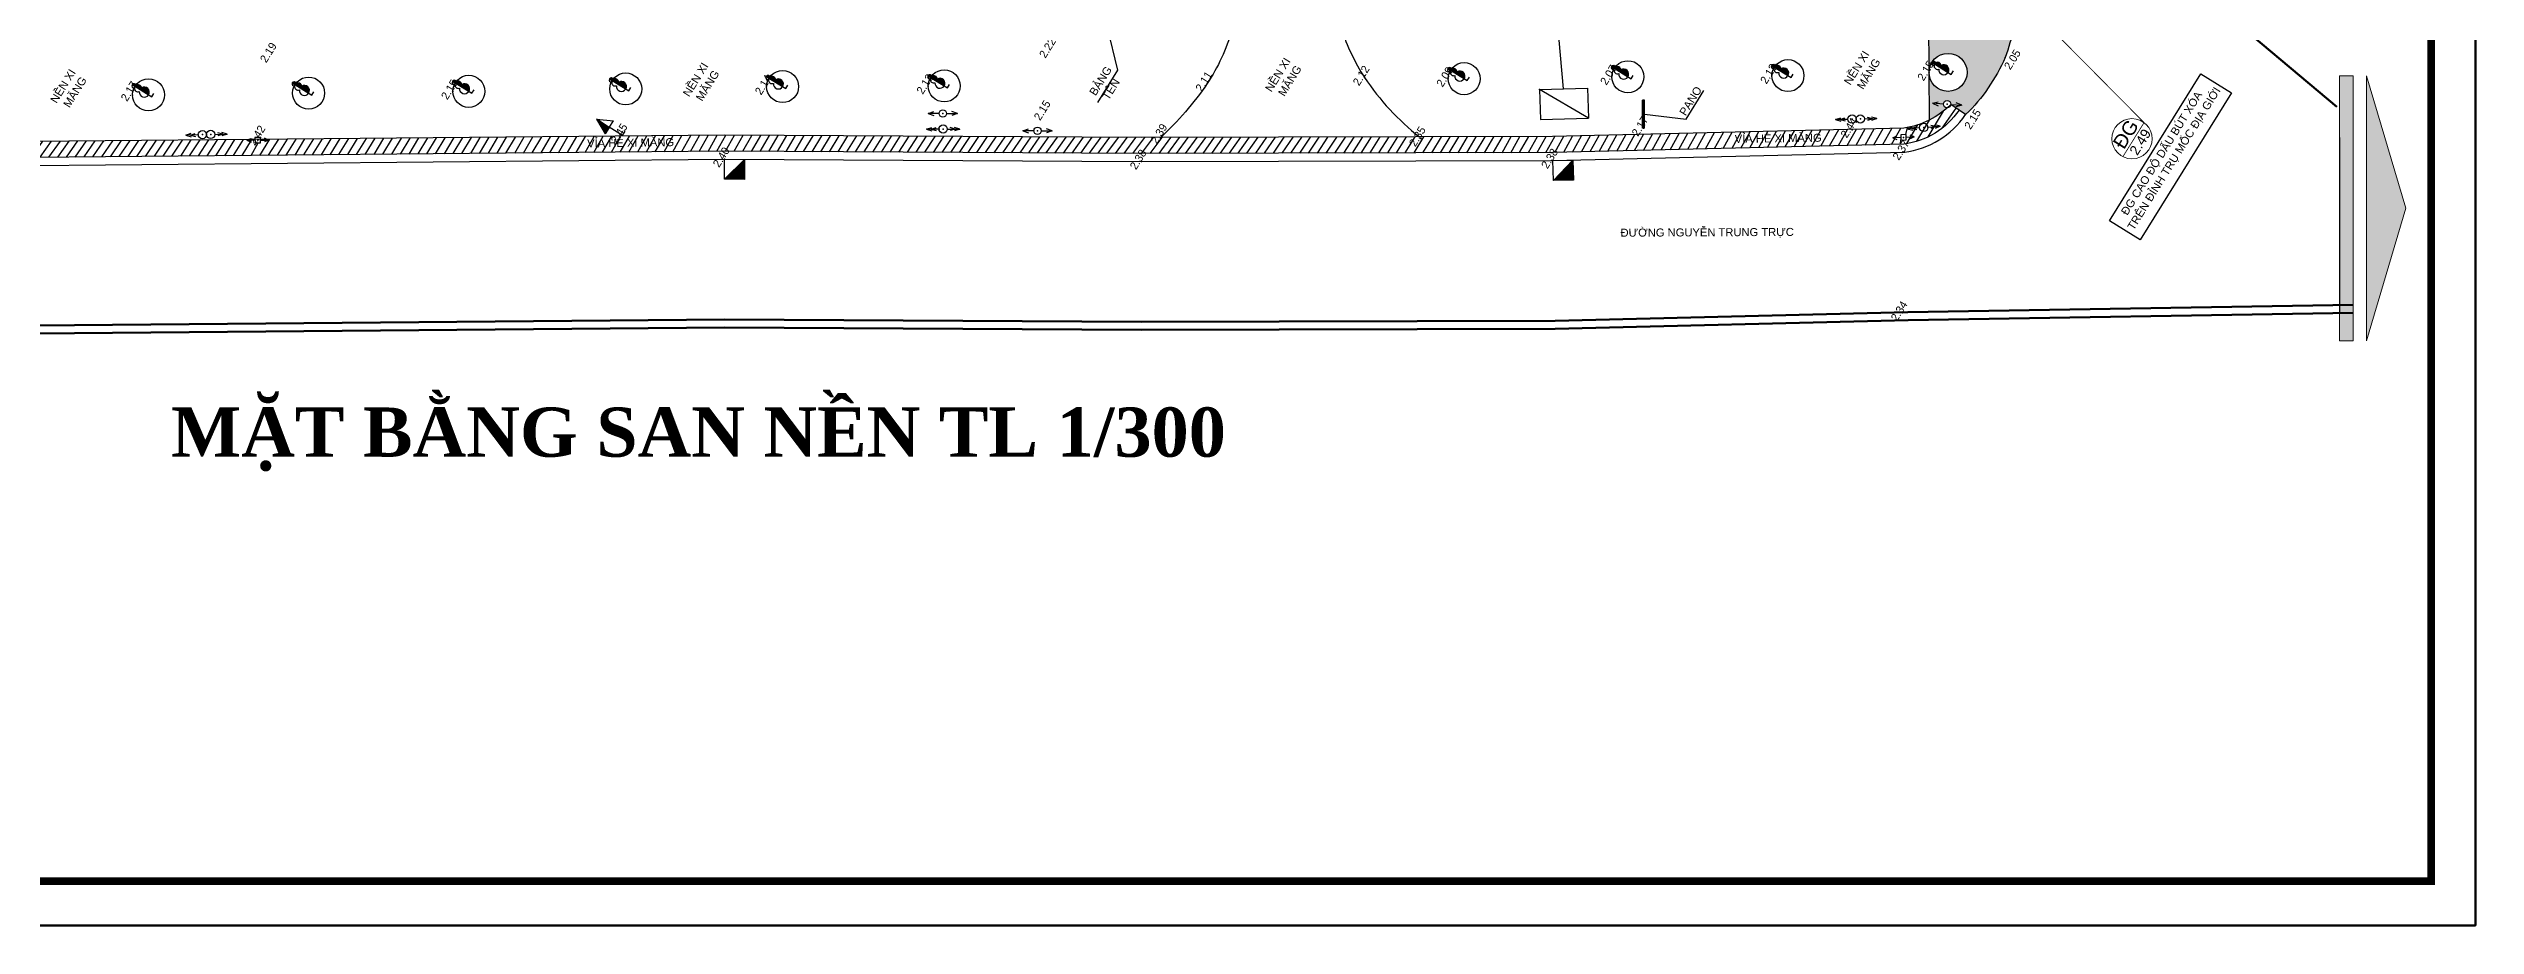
# Model space of a CAD drawing. Header units: millimetres. Extents: x -235021 to 808813, y -1893235 to 860440.
# Drawn here: x 15458 to 136796, y -1885277 to -1841481 of the extents above; entities that cross this region are included whole.
import ezdxf
from ezdxf.enums import TextEntityAlignment as Align

# ---------------------------------------------------------------- set-up
doc = ezdxf.new("R2010")
doc.units = ezdxf.units.MM
doc.header["$LTSCALE"] = 100
doc.linetypes.add('HIDDEN', pattern=[0.375, 0.25, -0.125])
doc.layers.get('0').update_dxf_attribs({"lineweight": 9})
for name, color, linetype in [('BO VIA', 3, 'Continuous'), ('CAODO', 7, 'Continuous'), ('CHU', 2, 'Continuous'), ('CÐCOC', 1, 'Continuous'), ('KYHIEUCOC', 5, 'Continuous'), ('LE DUONG', 1, 'Continuous'), ('Nét thấy', 7, 'Continuous'), ('TENCOC', 1, 'Continuous')]:
    doc.layers.add(name, color=color, linetype=linetype)
for name, color, linetype, lineweight in [('CAYCO', 3, 'Continuous', 5), ('diem', 2, 'Continuous', 0), ('THEP CHIU LUC', 1, 'Continuous', 50)]:
    doc.layers.add(name, color=color, linetype=linetype, lineweight=lineweight)
doc.styles.add('CDMAYCOC', font='', dxfattribs={"height": 0.098425196850394})
doc.styles.add('GHICHU', font='', dxfattribs={"height": 2})
doc.styles.add('GHICHU2', font='', dxfattribs={"height": 2})
doc.styles.add('MB', font='')
doc.styles.add('TENMAYCOC', font='', dxfattribs={"height": 3.5})
doc.styles.get('CDMAYCOC').set_extended_font_data('VNI-Helve')
doc.styles.get('GHICHU').set_extended_font_data('VNI-Helve-Condense')
doc.styles.get('GHICHU2').set_extended_font_data('VNI-Helve-Condense')
doc.styles.get('MB').set_extended_font_data('VNI-Helve-Condense')
doc.styles.get('TENMAYCOC').set_extended_font_data('VNI-Helve')
doc.dimstyles.get("Standard").update_dxf_attribs({"dimtxt": 0.18, "dimasz": 0.18, "dimexe": 0.18, "dimexo": 0.0625, "dimgap": 0.09, "dimtad": 0, "dimtih": 1, "dimtoh": 1, "dimdec": 4, "dimzin": 0, "dimdsep": 46, "dimtxsty": 'Standard', "dimcen": 0.09, "dimadec": 0, "dimazin": 0, "dimtfac": 1, "dimtdec": 4, "dimtofl": 0, "dimtmove": 0, "dimatfit": 3, "dimfxl": 1, "dimtolj": 1, "dimtzin": 0, "dimarcsym": 0})

# ---------------------------------------------------------------- blocks, each defined once
blk = doc.blocks.new('DVHTHE')
for p, q in [((-1.404132919655581, 0.0009022622144669867), (-0.8739236121165561, 0.2357649939234818)), ((-0.3541329196555694, 0.0009022622144669867), (-1.404132919655581, 0.0009022622144669867)), ((-1.404132919655581, 0.0009022622144669867), (-0.8739236121165561, -0.2339604694945479)), ((0.3458670803444193, 0.0009022622144669867), (1.395867080344431, 0.0009022622144669867)), ((1.395867080344431, 0.0009022622144669867), (0.8656577728053776, 0.2357649939234818)), ((1.395867080344431, 0.0009022622144669867), (0.8656577728053776, -0.2339604694945479))]:
    blk.add_line(p, q)
blk.add_lwpolyline([(-0.3541329196555694, -0.3490977377855273), (0.3458670803444193, -0.3490977377855273), (0.3458670803444193, 0.3509022622144755), (-0.3541329196555694, 0.3509022622144755)], close=True)
blk.add_point((0, 0))
blk = doc.blocks.new('DTTTHE')
for p, q in [((-1.799869686285348, -0.01082891321929935), (-1.21730334590228, 0.1734619063078213)), ((-1.30502391270764, -0.01082891321929935), (-0.768955886871737, 0.1539952232540003)), ((1.305023912707668, -0.01082891321929935), (0.7689558868717654, 0.1539952232540003)), ((1.799869686285348, -0.01082891321929935), (1.21730334590228, 0.1734619063078213)), ((-1.799869686285348, -0.01082891321929935), (-1.21730334590228, -0.1951197327464058)), ((-0.4498696862853535, -0.01082891321929935), (-1.799869686285348, -0.01082891321929935)), ((-1.30502391270764, -0.01082891321929935), (-0.768955886871737, -0.1756530496925848)), ((0.4498696862853535, -0.01082891321929935), (1.799869686285348, -0.01082891321929935)), ((1.305023912707668, -0.01082891321929935), (0.7689558868717654, -0.1756530496925848)), ((1.799869686285348, -0.01082891321929935), (1.21730334590228, -0.1951197327464058))]:
    blk.add_line(p, q)
blk.add_circle((0, 0), 0.4499999999999993)
blk.add_point((0, 0))
blk = doc.blocks.new('DTHTHE')
for p, q in [((-1.59996547320236, -0.005255496742236687), (-0.966911243292401, 0.2101706654078157)), ((1.59996547320236, -0.005255496742236687), (0.9669112432923725, 0.2101706654078157)), ((-0.3999654732023714, -0.005255496742236687), (-1.59996547320236, -0.005255496742236687)), ((-1.59996547320236, -0.005255496742236687), (-0.966911243292401, -0.2206816588922749)), ((0.399965473202343, -0.005255496742236687), (1.59996547320236, -0.005255496742236687)), ((1.59996547320236, -0.005255496742236687), (0.9669112432923725, -0.2206816588922749))]:
    blk.add_line(p, q)
blk.add_circle((0, 0), 0.3999999999999986)
blk.add_point((0, 0))
blk = doc.blocks.new('DDTT1')
for p, q in [((-1.799869686248712, -0.01082891318947077), (-1.217303345911205, 0.1734619063790888)), ((-1.305023912689649, -0.01082891318947077), (-0.7689558868296444, 0.1539952233433723)), ((2.204763285233639, -0.01082891318947077), (1.668695259373635, 0.1539952233433723)), ((2.699609058792703, -0.01082891318947077), (2.117042718455195, 0.1734619063790888)), ((-1.799869686248712, -0.01082891318947077), (-1.217303345911205, -0.1951197327580303)), ((-0.4498696862719953, -0.01082891318947077), (-1.799869686248712, -0.01082891318947077)), ((-1.305023912689649, -0.01082891318947077), (-0.7689558868296444, -0.1756530497223139)), ((1.349609058815986, -0.01082891318947077), (2.699609058792703, -0.01082891318947077)), ((2.204763285233639, -0.01082891318947077), (1.668695259373635, -0.1756530497223139)), ((2.699609058792703, -0.01082891318947077), (2.117042718455195, -0.1951197327580303))]:
    blk.add_line(p, q)
for centre in [(0, 0), (0.8997393725439906, 0)]:
    blk.add_circle(centre, 0.4499999999999993)
for p in [(0, 0), (0.8997393725439906, 0)]:
    blk.add_point(p)
blk = doc.blocks.new('BBTGIAC')
blk.add_hatch(color=256).paths.add_polyline_path([(2.775557561562891e-17, 3.199999999999989), (-0.8000000000000113, 1.617909971268091), (0, 1.617909971268091)])
for p, q in [((0, 3.199999999999989), (-0.8000000000000114, 1.617909971268091)), ((0, 1.617909971268091), (0, 3.199999999999989)), ((0, 3.199999999999989), (0.799999999999983, 1.617909971268091)), ((0, 1.617909971268091), (-0.8000000000000114, 1.617909971268091)), ((0, 1.617909971268091), (0.799999999999983, 1.617909971268091)), ((0, 0), (0.00193128304525203, 1.617909971268091)), ((0, 0), (0.533385029538465, 0))]:
    blk.add_line(p, q)
blk = doc.blocks.new('CAYDL')
at = {"linetype": 'Continuous'}
blk.add_hatch(color=256, dxfattribs=at).paths.add_polyline_path([(0.2730896669155642, 1.660251213043928, 0.5693726601521445), (0.1762234897171492, 2.41734217087509, 0.684834325308665), (0, 2.871893779935299), (0, 0.469883415720855, 0.7965622496287439)])
for p, q in [((0, 2.87150458983167), (0, 0)), ((0, 0), (0.4967282140305826, 0))]:
    blk.add_line(p, q, dxfattribs=at)
for centre, radius, start, end in [((0, 1.09639291237982), 0.6265094966589649, 115.841984444443, 64.15801555555699), ((0, 2.010052954237), 0.4437783504383233, 113.3968845450581, 232.0208978191353), ((0, 2.610458247764701), 0.2614355321705987, 312.3812719101817, 227.6187280898183), ((0, 2.010052954237), 0.4437783504383233, 307.9791021808647, 66.60311545494193)]:
    blk.add_arc(centre, radius, start, end, dxfattribs=at)

msp = doc.modelspace()

# ---------------------------------------------------------------- hatches: boundary and pattern name
at = {"layer": 'BO VIA'}
h = msp.add_hatch(dxfattribs=at)
h.set_pattern_fill('ANGLE', color=253, scale=3000, angle=58.11958264428029)
h.set_pattern_definition([(58.11958264428029, (673103533.7144846, -1089408393.103788), (-700.5506050529251, 435.7222162800294), [599.9999999999998, -224.9999999999999]), (148.1195826442803, (673103533.7144846, -1089408393.103788), (-435.7222162800294, -700.5506050529251), [600, -224.9999999999999])])
edge = h.paths.add_edge_path()
edge.add_ellipse((78118.0283024889, -1809641.64706386), major_axis=(-116.9150775592063, -142.4946561534178), ratio=0.9999999998309419, start_angle=270.8416473992316, end_angle=327.94754514916787, ccw=False)
edge.add_ellipse((78118.0283024889, -1809641.64706386), major_axis=(-116.9150775592063, -142.4946561534178), ratio=0.9999999998309419, start_angle=449.3360151655633, end_angle=630.8416473992315, ccw=False)
edge.add_ellipse((78118.0283024889, -1809641.64706386), major_axis=(-116.9150775592063, -142.4946561534178), ratio=0.9999999998309419, start_angle=392.42743382617056, end_angle=449.3360151655633, ccw=False)
edge.add_line((78095.75369749247, -1809824.616198858), (87813.59291035181, -1817744.916265305))
edge.add_line((87813.59291035176, -1817744.916265305), (101878.2782400907, -1829343.822617715))
edge.add_line((101878.2782400908, -1829343.822617715), (111478.0306124623, -1837249.461895477))
edge.add_arc((108963.501328087, -1838786.170623122), 2946.91893943473, 333.1411048262636, 391.43042734614085, ccw=False)
edge.add_line((111592.5122023477, -1840117.573288966), (109458.5511911215, -1840134.012311684))
edge.add_line((109458.5511911214, -1840134.012311684), (109478.0468944804, -1842664.763166147))
edge.add_arc((110428.0380485822, -1842668.862815936), 949.9999999999999, 58.119582644280285, 179.7527438321559, ccw=False)
edge.add_arc((110428.0380485822, -1842668.862815936), 949.9999999999999, -121.88041735571971, 58.119582644280285, ccw=False)
edge.add_arc((110428.0380485822, -1842668.862815936), 950, 181.1299976858469, 238.11958264428029, ccw=False)
edge.add_line((109478.2228006789, -1842687.597672499), (109496.4567400097, -1845054.558058175))
edge.add_arc((107682.7560607948, -1841458.032514758), 4027.965508570981, 296.7614646017494, 312.1526242315477)
edge.add_ellipse((110378.6654794166, -1844260.028281289), major_axis=(12.09589587099311, 183.92267858001), ratio=0.9999999998794763, start_angle=90.79088514240078, end_angle=186.029302811043, ccw=False)
edge.add_ellipse((110378.6654794166, -1844260.028281289), major_axis=(12.09589587099311, 183.92267858001), ratio=0.9999999998794763, start_angle=269.2852528467183, end_angle=450.79088514240084, ccw=False)
edge.add_line((110562.422958683, -1844274.417554859), (110976.0442788842, -1844555.339970842))
edge.add_line((110976.0442788841, -1844555.339970842), (111306.9413347626, -1844780.077903474))
edge.add_arc((105097.3026795034, -1838381.540538329), 8916.327306803116, 314.141645142631, 336.6151139657968)
edge.add_arc((104238.1101025786, -1838513.508121835), 9663.623554709506, 339.3562316585992, 357.6027057871033)
edge.add_line((113893.2761173274, -1838917.722711843), (113664.9152253555, -1838815.981357674))
edge.add_line((113664.9152253557, -1838815.981357674), (113787.0048504061, -1838541.948287584))
edge.add_line((113787.004850406, -1838541.948287584), (113919.084940633, -1838600.793771667))
edge.add_arc((109874.7954182386, -1838430.966019714), 4047.853654256995, 357.5954490595766, 363.5703272863539)
edge.add_line((113914.7926457732, -1838178.891412118), (113784.0154171214, -1838073.120082231))
edge.add_line((113784.0154171212, -1838073.120082231), (113892.6217939368, -1837938.837559832))
edge.add_arc((109874.7954182388, -1838430.966019713), 4047.853654256995, 366.9831609235235, 384.6032535424177)
edge.add_arc((110665.8532552312, -1838216.236568046), 3241.99012596033, 386.9740301665834, 413.3767011524277)
edge.add_line((112599.8666296818, -1835614.296475678), (91181.59570243553, -1817968.438506021))
edge.add_line((91181.59570243565, -1817968.438506021), (69975.58949549176, -1800638.315692018))
edge.add_line((69975.58949549153, -1800638.315692018), (48863.34536129289, -1783140.402313073))
edge.add_arc((47266.89901447488, -1785408.459090559), 2773.575757784301, 414.8589413418236, 493.4565524034857)
edge.add_line((45359.22161579767, -1783395.131142423), (33176.57055122574, -1795952.073088498))
edge.add_line((33176.57055122574, -1795952.073088498), (33826.6329095207, -1796713.219546285))
edge.add_line((33826.63290952082, -1796713.219546285), (34034.5740149999, -1796496.977791304))
edge.add_line((34034.57401499973, -1796496.977791304), (44549.44420964515, -1785562.372142544))
edge.add_arc((48145.22347655991, -1789222.001826428), 5130.547530189417, 102.98306509463441, 134.4957879012935, ccw=False)
edge.add_line((46992.57901973842, -1784222.608991724), (68763.21519158321, -1802218.346561195))
edge.add_line((68763.21519158321, -1802218.346561195), (77943.31419200549, -1809700.373906))
edge = h.paths.add_edge_path(flags=16)
edge.add_ellipse((54966.57159615826, -1790134.043432083), major_axis=(-145.1193363896164, 113.6408404176952), ratio=0.9999999999262095, start_angle=360.78430059050834, end_angle=719.2786712369104, ccw=False)
edge.add_ellipse((54676.23313166766, -1789906.940885672), major_axis=(-145.5612534094544, 113.0742407047444), ratio=0.9999999999249859, start_angle=180.5609369931065, end_angle=539.0553076395087, ccw=False)
edge.add_line((54529.65565057431, -1789795.362667235), (54529.46298563544, -1789795.211964853))
edge.add_ellipse((54676.23313166766, -1789906.940885672), major_axis=(-145.5612534094544, 113.0742407047444), ratio=0.9999999999249859, start_angle=180.5609369931065, end_angle=539.0553076395087, ccw=False)
edge.add_ellipse((54966.57159615826, -1790134.043432083), major_axis=(-145.1193363896164, 113.6408404176952), ratio=0.9999999999262095, start_angle=360.78430059050834, end_angle=719.2786712369104, ccw=False)
edge.add_line((55110.35764276638, -1790249.587364482), (55110.16497782752, -1790249.4366621))
edge = h.paths.add_edge_path(flags=16)
edge.add_ellipse((102833.6238532595, -1829641.651242998), major_axis=(-145.5612534094544, 113.0742407047444), ratio=0.9999999999249859, start_angle=180.5609369931065, end_angle=539.0553076395087, ccw=False)
edge.add_ellipse((103123.9623177501, -1829868.753789408), major_axis=(-145.1193363896164, 113.6408404176952), ratio=0.9999999999262095, start_angle=360.78430059050834, end_angle=719.2786712369104, ccw=False)
edge.add_line((103267.7483643583, -1829984.297721809), (103267.5556994194, -1829984.147019426))
edge.add_ellipse((103123.9623177501, -1829868.753789408), major_axis=(-145.1193363896164, 113.6408404176952), ratio=0.9999999999262095, start_angle=360.78430059050834, end_angle=719.2786712369104, ccw=False)
edge.add_ellipse((102833.6238532595, -1829641.651242998), major_axis=(-145.5612534094544, 113.0742407047444), ratio=0.9999999999249859, start_angle=180.5609369931065, end_angle=539.0553076395087, ccw=False)
edge.add_line((102687.046372166, -1829530.073024561), (102686.8537072273, -1829529.922322179))
h.paths.add_polyline_path([(76713.67982031853, -1807928.086250277), (73809.87450749596, -1805567.653518701), (74307.94904815807, -1804954.92201485), (77211.75436098065, -1807315.354746426)], flags=24)
h.paths.add_polyline_path([(110917.3535339754, -1836021.645268128), (108013.5482211528, -1833661.212536552), (108511.6227618151, -1833048.481032701), (111415.4280746377, -1835408.913764277)], flags=24)
h.paths.add_polyline_path([(38138.4947488574, -1790946.324806251), (40746.68649650813, -1788262.845016396), (41312.92714629608, -1788813.199148201), (38704.73539864511, -1791496.678938056)], flags=24)
h = msp.add_hatch(dxfattribs=at)
h.set_pattern_fill('ANSI31', color=253, scale=3000, angle=391.1195826442803)
h.set_pattern_definition([(76.11958264428031, (673103533.7144846, -1089408393.103788), (-364.0494489033374, 89.9610957757648), [])])
edge = h.paths.add_edge_path()
edge.add_line((-9256.293191919976, -1831095.549361533), (-12325.41400379018, -1834596.746648603))
edge.add_line((-12325.4140037903, -1834596.746648603), (-15676.33275449125, -1838901.29686034))
edge.add_arc((19590.18073538487, -1866967.171703485), 45071.28026185529, 141.4864465059279, 146.706780537416)
edge.add_line((-18083.65523924277, -1842226.468653661), (-20559.43960201152, -1847064.728339613))
edge.add_line((-20559.43960201152, -1847064.728339613), (-20267.99297463929, -1846790.759612581))
edge.add_line((-20267.99297463911, -1846790.759612581), (-18909.67331985245, -1846694.497183565))
edge.add_line((-18909.67331985262, -1846694.497183565), (-18837.8738340041, -1846554.184253623))
edge.add_ellipse((-18744.3814632764, -1846369.09685208), major_axis=(-207.3593434136434, 0.5218297957807738), ratio=0.9999999998117978, start_angle=361.3992009683679, end_angle=423.3446813864714, ccw=False)
edge.add_ellipse((-18744.3814632764, -1846369.09685208), major_axis=(-207.3593434136434, 0.5218297957807738), ratio=0.9999999998117978, start_angle=242.7451610644306, end_angle=361.3992009683679, ccw=False)
edge.add_line((-18648.95756474946, -1846184.997832027), (-18183.41997292574, -1845275.228872889))
edge.add_line((-18183.41997292562, -1845275.228872889), (-18658.70288560388, -1845291.993733929))
edge.add_ellipse((-18842.87095533888, -1845296.0667354), major_axis=(-184.1951078374121, -6.784147738797623), ratio=0.9999999997229589, start_angle=0, end_angle=360)
edge.add_line((-19026.86828558234, -1845304.980192321), (-19027.11376569961, -1845304.988851248))
edge.add_ellipse((-18842.87095533888, -1845296.0667354), major_axis=(-184.1951078374121, -6.784147738797623), ratio=0.9999999997229589, start_angle=0, end_angle=360)
edge.add_line((-18658.45740548655, -1845291.985075002), (-18183.4199729258, -1845275.228872889))
edge.add_line((-18183.41997292562, -1845275.228872889), (-16958.64685321721, -1842881.736734194))
edge.add_arc((37119.00247167941, -1879090.729317412), 65080.59081168487, 143.3270375618355, 146.194760610243, ccw=False)
edge.add_ellipse((-14900.4808375318, -1840265.93995415), major_axis=(-109.2012918603117, -148.4888556468721), ratio=0.9999999999664395, start_angle=246.79225811455092, end_angle=292.39885665389977, ccw=False)
edge.add_arc((37119.00247169525, -1879090.72931739), 65080.59081168488, 142.8472948593129, 143.2012544449817, ccw=False)
edge.add_line((-14752.09710031439, -1839785.865374252), (-11156.37282279925, -1835553.49725223))
edge.add_line((-11156.3728227992, -1835553.49725223), (-8151.425425704685, -1832032.405924241))
edge.add_line((-8151.425425704743, -1832032.405924241), (-3186.049876228441, -1826499.186006999))
edge.add_line((-3186.049876228382, -1826499.186006999), (10328.08046192519, -1812004.097280026))
edge.add_line((10328.08046192519, -1812004.097280026), (23769.65557473438, -1797777.134902586))
edge.add_arc((29953.09984416194, -1803901.829880941), 8703.267869656875, 114.82169931055569, 135.2734825140271, ccw=False)
edge.add_arc((25223.071499351, -1799626.796584252), 3780.692423209725, 73.45798459711887, 131.0457519065388)
edge.add_line((22740.43644936295, -1796775.453320545), (9273.23175684968, -1810964.099583434))
edge.add_line((9273.231756849738, -1810964.099583434), (-4149.892492289597, -1825388.605793079))
edge.add_line((-4149.892492289597, -1825388.605793079), (-9256.293191919918, -1831095.549361532))
h.paths.add_polyline_path([(16923.82986597676, -1803338.315210049), (20013.51801975124, -1800053.334704111), (20529.08187698742, -1800538.248249059), (17439.39372321317, -1803823.228754996)], flags=24)
h.paths.add_polyline_path([(-14962.20131985255, -1838495.153983402), (-12198.84709464194, -1834931.287650615), (-11639.51328127965, -1835364.984459678), (-14402.8675064905, -1838928.850792465)], flags=24)
h = msp.add_hatch(dxfattribs=at)
h.set_pattern_fill('ANSI31', color=253, scale=3000, angle=374.208846982239)
h.set_pattern_definition([(59.20884698223896, (673103533.7144846, -1089408393.103788), (-322.1396065130434, 191.9663353706102), [])])
h.paths.add_polyline_path([(26364.83850611845, -1846011.996303784), (26452.56899077335, -1846049.757880029), (26049.39133415726, -1846054.002505054), (26050.80620892817, -1846188.395057569), (25782.02110415843, -1846191.224807134), (25780.60622926481, -1846056.832254818), (25377.42857179657, -1846061.07687945), (25467.57762764866, -1846020.003620353), (12805.68872671906, -1846133.000584349), (3457.069010220293, -1846256.490437874), (-18735.02647687675, -1846682.120178349), (-20267.99297463911, -1846790.75961258, 0.201203303928724), (-18716.94081378909, -1847481.920432654), (3468.829309349938, -1847056.412020924), (12814.54152050457, -1846932.953428002), (49256.67306802404, -1846607.7373342), (70104.32706340944, -1846721.913419337), (90664.70359851193, -1846675.364754456), (108212.1624148731, -1846250.949513118, 0.2151837874750818), (110976.0442788841, -1844555.339970842), (110562.422958823, -1844274.417554954, -0.3801437467034606), (110385.9551952063, -1844444.204073507, -0.1519292181262508), (108215.2899851155, -1845450.639902954), (90658.50454767962, -1845875.280715413), (70105.6102249113, -1845921.908443596), (49255.29410752474, -1845807.717788554)])
h.paths.add_polyline_path([(108060.6600114909, -1845788.088977569), (108329.2253191183, -1845776.858851765), (108340.4554448468, -1846045.424159072), (108071.8901373426, -1846056.654284677)], flags=16)
h.paths.add_polyline_path([(42283.93555224017, -1845915.026340573), (46793.19531181507, -1845853.008334448), (46802.92877678276, -1846560.717665037), (42293.66901720787, -1846622.735671162)], flags=24)
h.paths.add_polyline_path([(-13761.46286711254, -1846602.695509177), (-9252.277627672942, -1846535.477300151), (-9241.72801278712, -1847243.174935176), (-13750.91325222648, -1847310.393144202)], flags=24)
h.paths.add_polyline_path([(99658.34220071771, -1845693.269132096), (104167.6019602926, -1845631.251125971), (104177.3354252601, -1846338.96045656), (99668.0756656854, -1846400.978462685)], flags=24)
h = msp.add_hatch(color=253, dxfattribs=at)
h.dxf.hatch_style = 1
h.paths.add_polyline_path([(49251.88594108383, -1848007.732113925), (50251.87094393285, -1848013.208718594), (50257.34754924342, -1847013.223715595)])
h = msp.add_hatch(color=253, dxfattribs=at)
h.dxf.hatch_style = 1
h.paths.add_polyline_path([(90698.55508229119, -1848074.955435786), (91698.26271188661, -1848050.775800272), (91674.08307685336, -1847051.068170564)])
at = {"layer": 'CAYCO'}
for points in [[(130676.5834503355, -1842838.536944349), (130002.9853643503, -1842838.536944349), (130002.9853643503, -1856081.682456848), (130676.5834503355, -1856081.682456848)], [(131350.1815363208, -1842838.536944349), (131350.1815363208, -1856081.682456848), (133319.95392615, -1849460.109700599)]]:
    msp.add_hatch(color=253, dxfattribs=at).paths.add_polyline_path(points)

# ---------------------------------------------------------------- linework, layer by layer
msp.add_circle((119624.0117640719, -1845984.21141826), 1005.725084939122)
at = {"layer": 'BO VIA', "color": 253}
for p, q in [((109496.4567400106, -1845054.558058263), (109458.5511911214, -1840134.012311687)), ((90007.41129932232, -1843521.991155104), (92406.70961101312, -1843463.960030391)), ((92442.9790640269, -1844963.521475309), (90007.41129932232, -1843521.991155104)), ((90007.41129932232, -1843521.991155104), (90043.68075233564, -1845021.552600022)), ((92406.70961101312, -1843463.960030391), (92442.9790640269, -1844963.521475309)), ((95249.82202485768, -1844060.505500895), (95149.82255760516, -1844060.179117477)), ((90043.68075233564, -1845021.552600022), (92442.9790640269, -1844963.521475309)), ((95245.2526565402, -1845460.498044061), (95145.25318928767, -1845460.171660643)), ((49251.88594108383, -1848007.732113925), (50257.34754924342, -1847013.223715595)), ((90698.55508229142, -1848074.955435786), (91674.08307685336, -1847051.068170564))]:
    msp.add_line(p, q, dxfattribs=at)
for points in [[(33826.63290952082, -1796713.219546285), (33176.57055122574, -1795952.073088498), (45359.22161579767, -1783395.131142423, -0.3570558508102576), (48863.34536129289, -1783140.402313073), (69975.58949549875, -1800638.315692024), (91181.59570242144, -1817968.43850601), (112599.8666296818, -1835614.296475678, -0.1157157580870133), (113555.1544336384, -1836745.713301559, -0.1383604153416163), (113893.2761173274, -1838917.722711843, -0.07978390637419396), (113281.2371262101, -1841920.482416074, -0.09837451761560369), (111306.9413347627, -1844780.077903474, -14.3619057665111)], [(74613.25289004442, -1840564.457745019, -0.0784002321237498), (73388.39496312948, -1843224.868250807, -0.05756999641034414), (71053.9359033702, -1845919.757009242)], [(80093.59684974799, -1840483.710710495, 0.06392809012452218), (81253.7004974492, -1842931.689372042, 0.07961593706260273), (84002.7455177608, -1845890.38044059)], [(110976.0442788841, -1844555.339970842), (110562.422958823, -1844274.417554954, -0.1675186582883499), (108215.2899858929, -1845450.639903026), (108215.2899847949, -1845450.639903028), (90658.50456240663, -1845875.280723476), (70105.61024051585, -1845921.908446721), (49255.29410750658, -1845807.717785939), (12805.68868176878, -1846133.000580794), (3457.06900200207, -1846256.490443592), (-18735.02647693822, -1846682.120178448), (-20267.99297463911, -1846790.75961258)]]:
    msp.add_lwpolyline(points, format="xyb", dxfattribs=at)
at = {"layer": 'BO VIA', "color": 253, "const_width": 99.99999999999999}
msp.add_lwpolyline([(95195.25292291382, -1845460.334852352), (95199.8222912313, -1844060.342309186)], dxfattribs=at)
at = {"layer": 'BO VIA', "color": 253}
for points in [[(95145.25318928767, -1845460.171660643), (95149.82255760516, -1844060.179117477)], [(95245.2526565402, -1845460.498044061), (95249.82202485768, -1844060.505500895)], [(130002.9853643503, -1845920.674619294), (130002.9853643503, -1854724.205843253)]]:
    msp.add_lwpolyline(points, dxfattribs=at)
msp.add_lwpolyline([(3468.829299574078, -1847056.412014158), (-18716.94081378909, -1847481.920432654, -0.201203303928724), (-20267.99297463911, -1846790.75961258), (-20559.43960201152, -1847064.728339613, 0.2020653777913407), (-18717.17838255776, -1847881.998551634), (3476.499624745513, -1847456.338464999), (12818.96799862367, -1847332.929857438), (49257.36254586262, -1847007.747110458), (70103.68544658838, -1847121.915901498), (90674.37544692407, -1847075.247805734), (108241.7893653853, -1846650.349916895, 0.2164462790111653), (111306.9413347627, -1844780.077903474), (110976.0442788841, -1844555.339970842, -0.2151837874750819), (108212.1624148731, -1846250.949513118), (90664.70359287137, -1846675.364753826), (70104.32704458461, -1846721.913416539), (49256.67306638585, -1846607.737335511), (12814.54155977891, -1846932.953431865)], format="xyb", close=True, dxfattribs=at)
for points in [[(49257.36254586262, -1847007.747110458), (50257.34754924342, -1847013.223715595), (50251.87094393309, -1848013.208718594), (49251.88594108383, -1848007.732113925)], [(90674.37544692407, -1847075.247805734), (91674.08307685336, -1847051.068170564), (91698.26271188661, -1848050.775800272), (90698.55508229142, -1848074.955435786)]]:
    msp.add_lwpolyline(points, close=True, dxfattribs=at)
for centre, radius in [((110428.0380485822, -1842668.862815936), 949.9999999999999), ((20456.17352569412, -1843789.869970415), 799.9999999999999), ((28462.15757286741, -1843703.293916354), 799.9999999999999), ((36468.14162004116, -1843616.717862294), 799.9999999999999), ((44314.00717068865, -1843498.693449785), 799.9999999999999), ((52159.87272139784, -1843380.669037178), 799.9999999999999), ((60240.0741197677, -1843345.979553571), 799.9999999999999), ((86230.70717575616, -1842984.330073171), 799.9999999999999), ((94421.3313050755, -1842887.601726758), 799.9999999999999), ((102423.4724250939, -1842832.62449034), 799.9999999999999)]:
    msp.add_circle(centre, radius, dxfattribs=at)
for p in [(81253.7004974492, -1842931.689372042), (85430.76849460189, -1842994.234925375), (93621.39262392122, -1842897.506578963), (101623.5337439399, -1842842.529342545), (109478.2228006325, -1842687.597671274), (113281.2371262101, -1841920.482416074), (19656.23484453984, -1843799.77482262), (35668.20293888712, -1843626.622714498), (51359.93404024356, -1843390.573889383), (59440.13543861388, -1843355.884405775), (73388.39496312948, -1843224.868250807), (90007.41129932232, -1843521.991155104), (59978.31667709682, -1845503.013408635), (95195.25292291382, -1845460.334852352), (105641.0979860398, -1845541.537782495), (109419.0740231337, -1845408.853708853), (111306.9413347627, -1844780.077903474), (22942.95297095465, -1845790.172171721), (26047.97645900451, -1845919.609952714), (44154.16719113669, -1845825.105079887), (64717.97345515393, -1845586.909925593), (71142.54730826995, -1845837.897586762), (84063.40247069445, -1845974.652372107), (108241.7893653853, -1846650.349916895), (49257.36254586262, -1847007.747110458), (70103.68544658838, -1847121.915901498), (90674.37544692407, -1847075.247805734)]:
    msp.add_point(p, dxfattribs=at)
at = {"layer": 'CAYCO', "color": 253}
msp.add_lwpolyline([(130676.5834503355, -1856081.682456848), (130002.9853643503, -1856081.682456848), (130002.9853643503, -1842838.536944349), (130676.5834503355, -1842838.536944349)], close=True, dxfattribs=at)
msp.add_lwpolyline([(131350.1815363208, -1856081.682456848), (131350.1815363208, -1842838.536944349), (133319.95392615, -1849460.109700599), (131350.1815363208, -1856081.682456848)], dxfattribs=at)
at = {"layer": 'Defpoints', "linetype": 'HIDDEN', "ltscale": 20}
msp.add_lwpolyline([(136796.3429025837, -1885277.192126266), (136796.3429025837, -1753813.335032267), (-49112.14187681273, -1753813.335032267), (-49112.14187681273, -1885277.192126266)], close=True, dxfattribs=at)
at = {"layer": 'diem'}
msp.add_point((108149.9441844514, -1854695.423282847), dxfattribs=at)
at = {"layer": 'KYHIEUCOC', "linetype": 'Continuous'}
for points, const_width in [([(114184.2337340681, -1839086.649208949), (120227.5749273014, -1845179.727450503)], 39.59999999999997), ([(120227.5749273014, -1845179.727450503), (119169.2715422563, -1846881.258951588)], 39.59999999999999)]:
    msp.add_lwpolyline(points, dxfattribs=dict(at, const_width=const_width))
at = {"layer": 'LE DUONG'}
msp.add_lwpolyline([(118502.3101227896, -1850081.238630454), (123070.0216098123, -1842737.309571109), (124594.9095136847, -1843685.745747256), (120027.1980266621, -1851029.674806601)], close=True, dxfattribs=at)
at = {"layer": 'Nét thấy', "color": 3, "const_width": 376.4646816782766}
for points in [[(134583.1466552087, -1756026.53127964), (-40259.35688731761, -1756026.53127964), (-40259.35688731761, -1883063.995878893), (134583.1466552087, -1883063.995878893)], [(134583.1466552101, -1756026.53127964), (-40259.35688731738, -1756026.53127964), (-40259.35688731738, -1883063.995878893), (134583.1466552101, -1883063.995878893)]]:
    msp.add_lwpolyline(points, close=True, dxfattribs=at)
at = {"layer": 'THEP CHIU LUC'}
for p, q in [((49271.15213397617, -1855007.942607275), (12907.49677776248, -1855332.45836837)), ((70090.85348800622, -1855121.965600275), (49271.15213397617, -1855007.942607275)), ((90780.18134369567, -1855075.028354435), (70090.85348800622, -1855121.965600275)), ((108418.4519032646, -1854648.416676932), (90780.18134369567, -1855075.028354435)), ((108426.6461870687, -1855048.335466511), (90785.47163842368, -1855475.01738174)), ((130676.5834503355, -1854274.622711022), (108418.4519032646, -1854648.416676932)), ((130676.5834503355, -1854674.679112007), (108426.6461870687, -1855048.335466511)), ((49271.84161345317, -1855407.952382222), (12911.92321660701, -1855732.434793943)), ((70090.21189000952, -1855521.968085234), (49271.84161345317, -1855407.952382222)), ((90785.47163842368, -1855475.01738174), (70090.21189000952, -1855521.968085234))]:
    msp.add_line(p, q, dxfattribs=at)
msp.add_lwpolyline([(136796.3429025837, -1753813.335032267), (-49112.14187681273, -1753813.335032267), (-49112.14187681273, -1885277.192126266), (136796.3429025837, -1885277.192126266)], close=True, dxfattribs=at)
msp.add_lwpolyline([(52894.16033693944, -1765106.621102546), (50260.20403125725, -1767875.469890886), (46267.92548642453, -1773319.117383238), (46673.67459490598, -1775788.98735159), (72776.50986707519, -1797176.393383235), (93873.41029819805, -1814443.366140456), (117627.7840479087, -1834115.725677587), (129865.9456567485, -1844385.453299676)], dxfattribs=at)

# ---------------------------------------------------------------- block references
at = {"layer": 'BO VIA', "color": 253}
for name, p, xscale, yscale, zscale, rotation in [('CAYDL', (20615.7745492247, -1843889.137191358), 400.0000000000201, 400.0000000000201, 400.0000000000201, 58.11958264426761), ('CAYDL', (28621.75859639823, -1843802.561137297), 400.0000000000201, 400.0000000000201, 400.0000000000201, 58.11958264426761), ('CAYDL', (36627.74264357175, -1843715.985083236), 400.0000000000201, 400.0000000000201, 400.0000000000201, 58.11958264426761), ('CAYDL', (44473.60819421924, -1843597.960670728), 400.0000000000201, 400.0000000000201, 400.0000000000201, 58.11958264426761), ('CAYDL', (52319.47374492843, -1843479.936258121), 400.0000000000201, 400.0000000000201, 400.0000000000201, 58.11958264426761), ('CAYDL', (60399.67514329852, -1843445.246774514), 400.0000000000201, 400.0000000000201, 400.0000000000201, 58.11958264426761), ('CAYDL', (86390.30819928675, -1843083.597294113), 400.0000000000201, 400.0000000000201, 400.0000000000201, 58.11958264426761), ('CAYDL', (94580.93232860608, -1842986.868947701), 400.0000000000201, 400.0000000000201, 400.0000000000201, 58.11958264426761), ('CAYDL', (102583.0734486245, -1842931.891711283), 400.0000000000201, 400.0000000000201, 400.0000000000201, 58.11958264426761), ('CAYDL', (110587.639072113, -1842768.130036879), 400.0000000000201, 400.0000000000201, 400.0000000000201, 58.11958264426761), ('DTHTHE', (110378.6654794166, -1844260.028281289), 460.7999998968289, 460.7999999523163, 460.8, 356.2753618355794), ('DDTT1', (23150.07165854151, -1845780.17123023), 460.7999999391835, 460.7999999523163, 460.7999999999999, 1.385526079965301), ('BBTGIAC', (44154.16719113669, -1845825.105079887), 479.9999999999947, 479.9999999999947, 479.9999999999947, 58.11958264427852), ('DTTTHE', (60185.6324967682, -1845498.73316035), 460.8000000327301, 460.7999999523163, 460.8, 359.8038490955863), ('DTHTHE', (60167.09813649376, -1844721.987415547), 460.800000052863, 460.7999999523163, 460.8, 359.7865643010136), ('DTHTHE', (64902.28528797632, -1845585.174769433), 460.800000052863, 460.7999999523163, 460.8, 359.7865643010136), ('DDTT1', (105629.8397068615, -1845005.665050808), 460.7999999391835, 460.7999999523163, 460.7999999999999, 1.385526079965301), ('DTTTHE', (109211.9802250802, -1845419.357442803), 460.7999999975415, 460.7999999523163, 460.7999999975415, 4.282449543913765), ('DVHTHE', (25916.5893822448, -1846055.747122144), 384.0000000905937, 384.0000000001164, 384.0000000000001, 0.603183463235688), ('DVHTHE', (108202.1578587862, -1845917.036429979), 383.9999999523822, 384.0000000001164, 384.0000000000001, 2.394442498551611)]:
    msp.add_blockref(name, p, dxfattribs=dict(at, xscale=xscale, yscale=yscale, zscale=zscale, rotation=rotation))

# ---------------------------------------------------------------- texts
for s, p in [('2.19', (26616.64107193198, -1841782.539120737)), ('2.22', (65571.60558215302, -1841549.647527099)), ('2.05', (113812.782773288, -1842132.832651506)), ('2.17', (19655.18088026816, -1843714.654241183)), ('2.15', (35668.20293888712, -1843626.622714498)), ('2.14', (51359.93404024356, -1843390.573889383)), ('2.13', (59440.13543861388, -1843355.884405775)), ('2.11', (73388.39496312948, -1843224.868250807)), ('2.12', (81253.7004974492, -1842931.689372042)), ('2.09', (85430.76849460189, -1842994.234925375)), ('2.07', (93621.39262392122, -1842897.506578963)), ('2.12', (101623.5337439399, -1842842.529342545)), ('2.15', (109478.2228006325, -1842687.597671274)), ('2.15', (65306.18805086409, -1844668.380942103)), ('2.42', (26047.97645900451, -1845919.609952714)), ('2.45', (44154.16719113669, -1845825.105079887)), ('2.39', (71142.54730826995, -1845837.897586762)), ('2.35', (84063.40247069445, -1845974.652372107)), ('2.17', (95195.25292291382, -1845460.334852352)), ('2.44', (105641.0979860398, -1845541.537782495)), ('2.15', (111827.2509106296, -1845112.796789926)), ('2.40', (49257.36254586262, -1847007.747110458)), ('2.38', (70103.68544658838, -1847121.915901498)), ('2.38', (90674.37544692407, -1847075.247805734)), ('2.37', (108241.7893653853, -1846650.349916895))]:
    msp.add_text(s, height=399.9999999999999, rotation=58.11958264316836, dxfattribs=at).set_placement(p, align=Align.CENTER)
at = {"layer": 'BO VIA', "color": 253, "char_height": 399.9999999999999, "attachment_point": 1}
for s, insert, rotation, style in [('{\\fArial|b0|i0|c0|p34;NỀN XI \\P MĂNG}', (105196.4884370056, -1843125.970763562), 58.11958264428029, 'GHICHU2'), ('{\\fArial|b0|i0|c0|p34;NỀN XI \\P MĂNG}', (15517.36927411548, -1844038.412013116), 58.11958264428029, 'GHICHU2'), ('{\\fArial|b0|i0|c0|p34;NỀN XI \\P MĂNG}', (47146.47526777099, -1843713.767071067), 58.11958264428029, 'GHICHU2'), ('{\\fArial|b0|i0|c0|p34;BẢNG \\P TÊN}', (67466.14576057048, -1843659.504850538), 58.11958264428029, 'GHICHU'), ('{\\fArial|b0|i0|c0|p34;NỀN XI \\P MĂNG}', (76256.59088485275, -1843471.381531386), 58.11958264428029, 'GHICHU2'), ('{\\fArial|b0|i0|c0|p34;PANO}', (96966.04356808407, -1844662.428280725), 58.11958264428029, 'GHICHU'), ('{\\fArial|b0|i0|c0|p34;ĐƯỜNG NGUYỄN TRUNG TRỰC}', (94051.60808498302, -1850477.316602653), 0.25932154763514387, 'GHICHU')]:
    msp.add_mtext(s, dxfattribs=dict(at, insert=insert, rotation=rotation, style=style))
at = {"layer": 'BO VIA', "color": 253, "char_height": 399.9999999999999, "width": 4617.903772021368, "attachment_point": 1, "style": 'GHICHU'}
for insert, rotation in [((42385.30131352885, -1846013.641666227), 0.78796657736239), ((99759.70796200639, -1845791.88445775), 0.7879665773624059)]:
    msp.add_mtext('{\\fArial|b0|i0|c0|p34;VỈA HÈ XI MĂNG}', dxfattribs=dict(at, insert=insert, rotation=rotation))
at = {"layer": 'CAODO'}
msp.add_text('2.34', height=399.9999999999999, rotation=58.11958264316836, dxfattribs=at).set_placement((108149.9441844514, -1854695.423282847), align=Align.CENTER)
at = {"layer": 'CHU', "insert": (47952.96258544718, -1861005.980476892), "char_height": 2459.694429556296, "width": 77517.49317693285, "attachment_point": 5, "style": 'MB'}
msp.add_mtext('{\\fTimes New Roman|b1|i0|c0|p18;MẶT BẰNG SAN NỀN TL 1/300}', dxfattribs=at)
at = {"layer": 'CÐCOC', "color": 1, "linetype": 'Continuous', "style": 'CDMAYCOC'}
msp.add_text('2.49', height=499.9999999999999, rotation=58.11958264316836, dxfattribs=at).set_placement((119822.1659083791, -1846013.434346757), align=Align.TOP_CENTER)
at = {"layer": 'LE DUONG', "insert": (118800.0671598805, -1850025.899541733), "char_height": 399.9999999999999, "attachment_point": 1, "rotation": 58.11958264428029, "style": 'GHICHU'}
msp.add_mtext('{\\fArial|b0|i0|c0|p34;   ĐG CAO ĐỘ DẤU BÚT XÓA\\PTRÊN ĐỈNH TRỤ MỐC ĐỊA GIỚI}', dxfattribs=at)
at = {"layer": 'TENCOC', "linetype": 'Continuous', "style": 'TENMAYCOC'}
msp.add_text('ÑG', height=700.0000000000001, rotation=58.11958264316836, dxfattribs=at).set_placement((119013.2171296378, -1845568.184174901), align=Align.TOP_CENTER)

# ---------------------------------------------------------------- leaders
at = {"layer": 'BO VIA', "color": 253}
for points in [[(91207.06045516772, -1843492.975592748), (90830.3388210843, -1839379.571671228), (92909.86247302272, -1836036.130602226)], [(68384.04325354291, -1840435.78788641), (68905.50468199566, -1842554.639000331), (67896.22202624899, -1844177.355374973)], [(95247.53734069882, -1844760.501772478), (97331.675935373, -1845010.696043188), (98225.01689226326, -1843574.389780883)]]:
    msp.add_leader(points, dimstyle='Standard', override={"dimgap": 0.09, "dimtad": 0}, dxfattribs=at)

doc.saveas('drawing.dxf')
